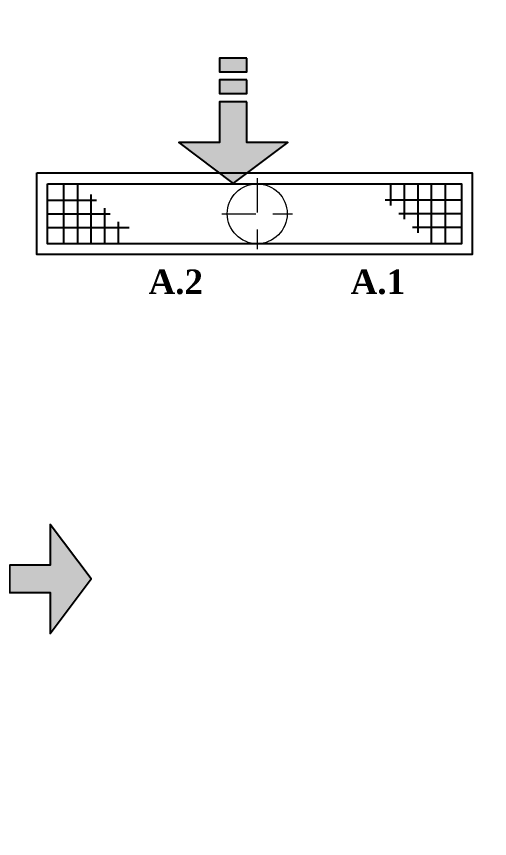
# Model space of a CAD drawing. Header units: millimetres. Extents: x 322668 to 332469, y 13187 to 20117.
# Drawn here: x 328453.7 to 328627.5, y 17555.5 to 17857.2 of the extents above; entities that cross this region are included whole.
import ezdxf
from ezdxf.enums import TextEntityAlignment as Align

# ---------------------------------------------------------------- set-up
doc = ezdxf.new("R2010")
doc.units = ezdxf.units.MM
doc.header["$LTSCALE"] = 50
doc.header["$MEASUREMENT"] = 0
doc.header["$PDMODE"] = 3
doc.header["$PDSIZE"] = -0.5
doc.linetypes.add('DASHED2', pattern=[0.375, 0.25, -0.125])
doc.layers.get('0').update_dxf_attribs({"linetype": 'CONTINUOUS'})
doc.layers.get('DEFPOINTS').update_dxf_attribs({"linetype": 'CONTINUOUS'})
for name, color, linetype in [('Mevcut ve İlave Duvar', 7, 'CONTINUOUS'), ('MIM_OLCU-DIS', 1, 'CONTINUOUS'), ('sıhhi tesisat', 162, 'CONTINUOUS')]:
    doc.layers.add(name, color=color, linetype=linetype)
doc.layers.add('yerizg-a', color=7, linetype='CONTINUOUS', lineweight=15)
doc.layers.add('yerizg-b', color=7, linetype='CONTINUOUS', lineweight=9)
doc.styles.add('OLCU', font='TSIMPLEX.SHX', dxfattribs={"width": 0.7})
doc.styles.add('REF', font='calibri.ttf', dxfattribs={"height": 10})
doc.styles.add('ROMANS', font='romans.shx')
doc.dimstyles.new('200-OLCU-DIŞ', dxfattribs={"dimtxt": 30, "dimasz": 10, "dimexe": 0, "dimexo": 0, "dimgap": 10, "dimtad": 1, "dimdec": 1, "dimdsep": 46, "dimtxsty": 'OLCU', "dimblk1": 'DOT', "dimblk2": 'DOT', "dimsah": 1, "dimcen": 0, "dimclrd": 7, "dimclre": 7, "dimclrt": 4, "dimadec": 0, "dimazin": 0, "dimtfac": 1, "dimtdec": 1, "dimtix": 1, "dimtmove": 2, "dimatfit": 3, "dimldrblk": 'DOT', "dimfxl": 0, "dimtolj": 1, "dimarcsym": 0})

# ---------------------------------------------------------------- blocks, each defined once
blk = doc.blocks.new('_DOT')
at = {"color": 0, "linetype": 'ByBlock'}
blk.add_line((-0.5, 0), (-1, 0), dxfattribs=at)
at = {"color": 0, "linetype": 'ByBlock', "const_width": 0.5}
blk.add_lwpolyline([(-0.25, 0, 1), (0.25, 0, 1)], format="xyb", close=True, dxfattribs=at)
blk = doc.blocks.new('*D159')
at = {"layer": 'DEFPOINTS', "color": 0}
for p in [(329577.75, 18407.96, -57.5), (327588.54, 14893), (330092.59, 14893)]:
    blk.add_point(p, dxfattribs=at)
at = {"layer": 'MIM_OLCU-DIS', "color": 7, "lineweight": -2}
for p, q in [((330052.83, 18407.96), (330092.59, 18407.96)), ((330092.59, 18397.96), (330092.59, 14903)), ((330052.59, 14893), (330092.59, 14893))]:
    blk.add_line(p, q, dxfattribs=at)
at = {"layer": 'MIM_OLCU-DIS', "color": 7, "lineweight": -2, "xscale": 10, "yscale": 10, "zscale": 10}
for p, rotation in [((330092.59, 18407.96), 90), ((330092.59, 14893), 270)]:
    blk.add_blockref('_DOT', p, dxfattribs=dict(at, rotation=rotation))
at = {"layer": 'MIM_OLCU-DIS', "color": 4, "insert": (330067.59, 16650.48), "char_height": 30, "attachment_point": 5, "rotation": 90, "style": 'OLCU'}
blk.add_mtext('\\A1;3515', dxfattribs=at)
blk = doc.blocks.new('YÖN OKU')
at = {"linetype": 'Continuous'}
h = blk.add_hatch(color=1, dxfattribs=at)
h.paths.add_polyline_path([(10, -8), (0, -8), (0, -13), (10, -13)])
h.paths.add_polyline_path([(10, 0), (0, 0), (0, -5), (10, -5)])
blk.add_hatch(color=1, dxfattribs=at).paths.add_polyline_path([(10, -16), (0, -16), (0, -31), (-15, -31), (5, -46), (25, -31), (10, -31)])
at = {"color": 1, "linetype": 'Continuous'}
for points in [[(10, 0), (0, 0), (0, -5), (10, -5)], [(10, -8), (0, -8), (0, -13), (10, -13)]]:
    blk.add_lwpolyline(points, close=True, dxfattribs=at)
blk.add_lwpolyline([(10, -16), (0, -16), (0, -31), (-15, -31), (5, -46), (25, -31), (10, -31), (10, -16)], dxfattribs=at)
blk = doc.blocks.new('Y-SIFON')
at = {"layer": 'yerizg-a', "color": 0, "linetype": 'Continuous'}
blk.add_circle((0, 0), 11, dxfattribs=at)
at = {"layer": 'yerizg-b', "color": 0, "linetype": 'DASHED2'}
for points in [[(0, 13), (0, -13)], [(-13, 0), (13, 0)]]:
    blk.add_lwpolyline(points, dxfattribs=at)
blk = doc.blocks.new('160')
at = {"layer": 'sıhhi tesisat'}
for p, q in [((328972.89, 16153.24, -287.04), (328972.89, 16125.24, -287.04)), ((328977.89, 16153.24, -287.04), (328977.89, 16130.24, -287.04)), ((328982.89, 16153.24, -287.04), (328982.89, 16135.24, -287.04)), ((328966.89, 16147.24, -287.04), (328988.89, 16147.24, -287.04)), ((328988.89, 16142.24, -287.04), (328966.89, 16142.24, -287.04)), ((328966.89, 16137.24, -287.04), (328984.89, 16137.24, -287.04)), ((328966.89, 16132.24, -287.04), (328979.89, 16132.24, -287.04)), ((328966.89, 16127.24, -287.04), (328974.89, 16127.24, -287.04)), ((328982.89, 16001.24, -287.04), (328982.89, 16031.24, -287.04)), ((328988.89, 16027.24, -287.04), (328980.89, 16027.24, -287.04)), ((328988.89, 16022.24, -287.04), (328975.89, 16022.24, -287.04)), ((328977.89, 16001.24, -287.04), (328977.89, 16024.24, -287.04)), ((328972.89, 16001.24, -287.04), (328972.89, 16019.24, -287.04)), ((328988.89, 16017.24, -287.04), (328970.89, 16017.24, -287.04)), ((328966.89, 16012.24, -287.04), (328988.89, 16012.24, -287.04)), ((328988.89, 16007.24, -287.04), (328966.89, 16007.24, -287.04))]:
    blk.add_line(p, q, dxfattribs=at)
at = {"layer": 'sıhhi tesisat', "elevation": -287.04}
for points in [[(328962.89, 15997.24), (328962.89, 16157.24), (328992.89, 16157.24), (328992.89, 15997.24)], [(328966.89, 16001.24), (328966.89, 16153.24), (328988.89, 16153.24), (328988.89, 16001.24)]]:
    blk.add_lwpolyline(points, close=True, dxfattribs=at)
at = {"layer": 'sıhhi tesisat', "rotation": 89.99999999999999}
blk.add_blockref('Y-SIFON', (328977.89, 16078.24, -287.04), dxfattribs=at)
at = {"layer": 'sıhhi tesisat', "style": 'ROMANS', "width": 0.8}
blk.add_attdef('YRNO', text='', height=10, rotation=90, dxfattribs=at).set_placement((329002.89, 16140.24, -287.04), align=Align.MIDDLE)

msp = doc.modelspace()

# ---------------------------------------------------------------- block references
msp.add_blockref('YÖN OKU', (328528.35, 17841.87))
at = {"rotation": 89.99999999999999}
msp.add_blockref('YÖN OKU', (328435.14, 17645.77, -205), dxfattribs=at)
at = {"layer": 'Mevcut ve İlave Duvar', "rotation": 270}
msp.add_blockref('160', (312463.91, 346762.66, 212.04), dxfattribs=at)

# ---------------------------------------------------------------- texts
at = {"color": 7, "char_height": 20, "attachment_point": 3, "style": 'REF'}
for s, insert in [('{\\fCentury|b1|i0|c162|p18;^I\\H0.45x;\\C1;A.2}', (328522.24, 17764.3)), ('{\\fCentury|b1|i0|c162|p18;^I\\H0.45x;\\C1;A.1}', (328596.47, 17764.3))]:
    msp.add_mtext_dynamic_manual_height_columns(s, width=512.9971, gutter_width=50, heights=[0], dxfattribs=dict(at, insert=insert))

# ---------------------------------------------------------------- dimensions: what is measured, and where the dimension line sits
at = {"layer": 'MIM_OLCU-DIS', "color": 22}
dim = msp.add_linear_dim(base=(330092.59, 14893), p1=(329577.75, 18407.96, -57.5), p2=(327588.54, 14893), angle=270, dimstyle='200-OLCU-DIŞ', dxfattribs=at)
dim.commit()
dim.dimension.update_dxf_attribs({"geometry": '*D159', "text_midpoint": (330067.59, 16650.48)})

doc.saveas('drawing.dxf')
